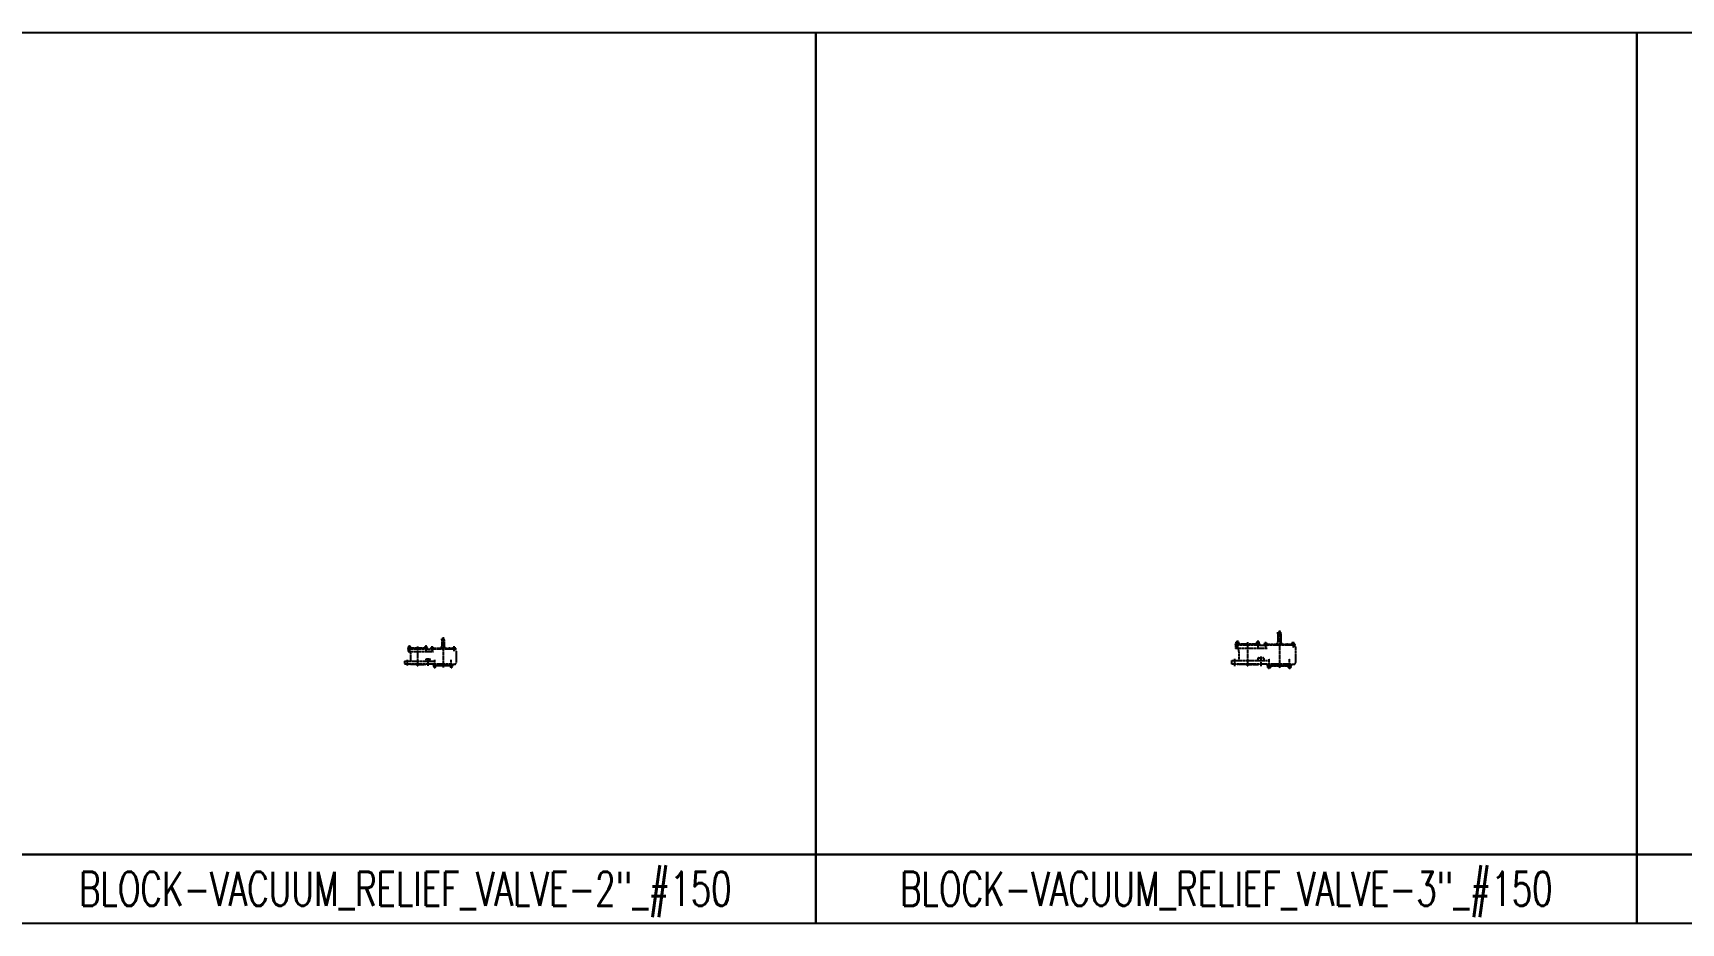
# Model space of a CAD drawing. Header units: millimetres. Extents: x -2091 to 296200, y -2515 to 5200.
# Drawn here: x 190823 to 200458, y 0 to 5200 of the extents above; entities that cross this region are included whole.
import ezdxf
from ezdxf.enums import TextEntityAlignment as Align

# ---------------------------------------------------------------- set-up
doc = ezdxf.new("R2010")
doc.units = ezdxf.units.MM
for name, pattern in [('CENTER2', [1.125, 0.75, -0.125, 0.125, -0.125]), ('CONTINU', [0]), ('PHANTOM2', [1.25, 0.625, -0.125, 0.125, -0.125, 0.125, -0.125])]:
    doc.linetypes.add(name, pattern=pattern)
doc.layers.add('WP', color=6, linetype='Continuous')
doc.styles.add('ROMANS', font='romans.shx')

msp = doc.modelspace()

# ---------------------------------------------------------------- linework, layer by layer
at = {"color": 3, "linetype": 'PHANTOM2'}
for p, q in [((193213.55, 1661.42), (193227.42, 1661.42)), ((193213.55, 1653.93), (193213.55, 1661.42)), ((193213.55, 1653.93), (193213.55, 1617.31)), ((193227.42, 1653.93), (193227.42, 1661.42)), ((193227.42, 1653.93), (193227.42, 1617.31)), ((197856.66, 1634.48), (197856.66, 1640.27)), ((197858.54, 1640.99), (197869.83, 1640.99)), ((197860.07, 1644.01), (197861.02, 1645)), ((197860.07, 1644.01), (197868.29, 1644.01)), ((197860.07, 1644.01), (197860.07, 1640.99)), ((197860.42, 1640.27), (197860.42, 1634.48)), ((197861.02, 1645), (197861.02, 1640.99)), ((197867.35, 1645), (197861.02, 1645)), ((197867.35, 1645), (197861.02, 1645)), ((197867.35, 1645), (197867.35, 1640.99)), ((197868.29, 1644.01), (197867.35, 1645)), ((197867.95, 1640.27), (197867.95, 1634.48)), ((197868.29, 1644.01), (197868.29, 1640.99)), ((197871.71, 1640.27), (197871.71, 1634.48)), ((197976.97, 1640.27), (197976.97, 1634.48)), ((197990.14, 1640.99), (197978.85, 1640.99)), ((197980.39, 1644.01), (197981.33, 1645)), ((197988.61, 1644.01), (197980.39, 1644.01)), ((197980.39, 1644.01), (197980.39, 1640.99)), ((197980.74, 1640.27), (197980.74, 1634.48)), ((197981.33, 1645), (197981.33, 1640.99)), ((197981.33, 1645), (197987.67, 1645)), ((197981.33, 1645), (197987.67, 1645)), ((197988.61, 1644.01), (197987.67, 1645)), ((197987.67, 1645), (197987.67, 1640.99)), ((197988.26, 1640.27), (197988.26, 1634.48)), ((197988.61, 1644.01), (197988.61, 1640.99)), ((197992.02, 1634.48), (197992.02, 1640.27)), ((198101.16, 1699.32), (198118.5, 1699.32)), ((198101.16, 1689.95), (198101.16, 1699.32)), ((198101.16, 1689.95), (198101.16, 1644.18)), ((198118.5, 1689.95), (198118.5, 1699.32)), ((198118.5, 1689.95), (198118.5, 1644.18)), ((193015.95, 1607.54), (193128.24, 1607.54)), ((193015.95, 1600.46), (193015.95, 1607.54)), ((193015.95, 1606.88), (193015.95, 1600.46)), ((193015.95, 1600.46), (193015.95, 1584.42)), ((193128.24, 1600.46), (193015.95, 1600.46)), ((193165.72, 1584.42), (193015.95, 1584.42)), ((193017.95, 1609.55), (193017.95, 1614.18)), ((193017.95, 1609.55), (193029.99, 1609.55)), ((193018.03, 1609.55), (193018.03, 1607.54)), ((193018.03, 1607.54), (193021.96, 1607.54)), ((193029.91, 1607.54), (193018.03, 1607.54)), ((193019.45, 1614.76), (193028.48, 1614.76)), ((193020.68, 1617.17), (193021.44, 1617.97)), ((193020.68, 1617.17), (193027.26, 1617.17)), ((193020.68, 1617.17), (193020.68, 1614.76)), ((193020.96, 1614.18), (193020.96, 1609.55)), ((193021.44, 1617.97), (193021.44, 1614.76)), ((193026.5, 1617.97), (193021.44, 1617.97)), ((193026.5, 1617.97), (193021.44, 1617.97)), ((193021.96, 1607.54), (193023.97, 1609.55)), ((193023.97, 1607.54), (193025.97, 1609.55)), ((193029.91, 1607.54), (193023.97, 1607.54)), ((193026.5, 1617.97), (193026.5, 1614.76)), ((193027.26, 1617.17), (193026.5, 1617.97)), ((193026.98, 1614.18), (193026.98, 1609.55)), ((193027.26, 1617.17), (193027.26, 1614.76)), ((193029.91, 1609.55), (193029.91, 1607.54)), ((193029.99, 1614.18), (193029.99, 1609.55)), ((193033.17, 1537.37), (193031.43, 1576.75)), ((193128.24, 1607.54), (193111, 1607.54)), ((193114.2, 1614.18), (193114.2, 1609.55)), ((193126.24, 1609.55), (193114.2, 1609.55)), ((193114.29, 1609.55), (193114.29, 1607.54)), ((193114.29, 1607.54), (193126.16, 1607.54)), ((193114.29, 1607.54), (193120.22, 1607.54)), ((193124.74, 1614.76), (193115.71, 1614.76)), ((193116.93, 1617.17), (193117.69, 1617.97)), ((193123.51, 1617.17), (193116.93, 1617.17)), ((193116.93, 1617.17), (193116.93, 1614.76)), ((193117.21, 1614.18), (193117.21, 1609.55)), ((193117.69, 1617.97), (193117.69, 1614.76)), ((193117.69, 1617.97), (193122.76, 1617.97)), ((193117.69, 1617.97), (193122.76, 1617.97)), ((193120.22, 1607.54), (193118.22, 1609.55)), ((193122.23, 1607.54), (193120.22, 1609.55)), ((193126.16, 1607.54), (193122.23, 1607.54)), ((193123.51, 1617.17), (193122.76, 1617.97)), ((193122.76, 1617.97), (193122.76, 1614.76)), ((193123.23, 1614.18), (193123.23, 1609.55)), ((193123.23, 1541.91), (193143.28, 1541.91)), ((193123.51, 1617.17), (193123.51, 1614.76)), ((193126.16, 1609.55), (193126.16, 1607.54)), ((193126.24, 1609.55), (193126.24, 1614.18)), ((193128.24, 1600.46), (193128.24, 1607.54)), ((193128.24, 1600.46), (193128.24, 1607.54)), ((193128.24, 1606.88), (193128.24, 1600.46)), ((193128.24, 1600.46), (193153.11, 1600.46)), ((193148.3, 1605.28), (193292.67, 1605.28)), ((193148.3, 1605.28), (193148.3, 1600.46)), ((193152.31, 1605.28), (193148.3, 1605.28)), ((193148.3, 1605.28), (193148.3, 1600.46)), ((193148.3, 1600.46), (193152.31, 1600.46)), ((193292.67, 1600.46), (193148.3, 1600.46)), ((193150.46, 1606.88), (193156.32, 1606.88)), ((193150.46, 1605.28), (193150.46, 1606.88)), ((193154.71, 1605.28), (193150.46, 1605.28)), ((193150.76, 1610.75), (193150.76, 1606.88)), ((193161.87, 1606.88), (193150.76, 1606.88)), ((193160.48, 1611.29), (193152.15, 1611.29)), ((193152.31, 1600.46), (193152.31, 1605.28)), ((193152.31, 1600.46), (193152.31, 1605.28)), ((193153.54, 1610.75), (193153.54, 1606.88)), ((193156.32, 1606.88), (193154.71, 1605.28)), ((193154.71, 1605.28), (193156.32, 1605.28)), ((193157.92, 1606.88), (193156.32, 1605.28)), ((193156.32, 1605.28), (193162.17, 1605.28)), ((193162.17, 1606.88), (193157.92, 1606.88)), ((193159.1, 1610.75), (193159.1, 1606.88)), ((193165.14, 1600.46), (193159.53, 1600.46)), ((193160.33, 1605.28), (193160.33, 1600.46)), ((193160.33, 1605.28), (193160.33, 1600.46)), ((193160.33, 1600.46), (193160.33, 1605.28)), ((193160.33, 1600.46), (193165.14, 1600.46)), ((193160.33, 1600.46), (193165.14, 1600.46)), ((193161.87, 1610.75), (193161.87, 1606.88)), ((193162.17, 1605.28), (193162.17, 1606.88)), ((193259.84, 1605.28), (193255.59, 1605.28)), ((193258.35, 1605.28), (193264.55, 1605.28)), ((193259.84, 1605.28), (193261.45, 1605.28)), ((193261.45, 1605.28), (193267.3, 1605.28)), ((193278.8, 1606.88), (193284.65, 1606.88)), ((193278.8, 1605.28), (193278.8, 1606.88)), ((193283.05, 1605.28), (193278.8, 1605.28)), ((193279.1, 1610.75), (193279.1, 1606.88)), ((193290.21, 1606.88), (193279.1, 1606.88)), ((193288.82, 1611.29), (193280.49, 1611.29)), ((193281.88, 1610.75), (193281.88, 1606.88)), ((193284.65, 1606.88), (193283.05, 1605.28)), ((193283.05, 1605.28), (193284.65, 1605.28)), ((193286.26, 1606.88), (193284.65, 1605.28)), ((193284.65, 1605.28), (193290.51, 1605.28)), ((193290.51, 1606.88), (193286.26, 1606.88)), ((193287.43, 1610.75), (193287.43, 1606.88)), ((193287.86, 1600.46), (193288.66, 1600.46)), ((193292.67, 1605.28), (193288.66, 1605.28)), ((193288.66, 1600.46), (193292.67, 1600.46)), ((193290.21, 1610.75), (193290.21, 1606.88)), ((193290.51, 1605.28), (193290.51, 1606.88)), ((193292.67, 1600.46), (193292.67, 1605.28)), ((193292.67, 1605.28), (193292.67, 1600.46)), ((193296.69, 1592.44), (193296.69, 1519.45)), ((197854.16, 1631.97), (197994.53, 1631.97)), ((197854.16, 1623.12), (197854.16, 1631.97)), ((197854.16, 1631.14), (197854.16, 1623.12)), ((197854.16, 1623.12), (197854.16, 1603.07)), ((197994.53, 1623.12), (197854.16, 1623.12)), ((198041.38, 1603.07), (197854.16, 1603.07)), ((197856.66, 1634.48), (197871.71, 1634.48)), ((197856.76, 1634.48), (197856.76, 1631.97)), ((197856.76, 1631.97), (197861.68, 1631.97)), ((197871.6, 1631.97), (197856.76, 1631.97)), ((197861.68, 1631.97), (197864.18, 1634.48)), ((197864.18, 1631.97), (197866.69, 1634.48)), ((197871.6, 1631.97), (197864.18, 1631.97)), ((197871.6, 1634.48), (197871.6, 1631.97)), ((197875.69, 1544.26), (197873.51, 1593.49)), ((197994.53, 1631.97), (197972.97, 1631.97)), ((197992.02, 1634.48), (197976.97, 1634.48)), ((197977.08, 1634.48), (197977.08, 1631.97)), ((197977.08, 1631.97), (197991.92, 1631.97)), ((197977.08, 1631.97), (197984.5, 1631.97)), ((197984.5, 1631.97), (197981.99, 1634.48)), ((197984.04, 1544.92), (197984.04, 1538.8)), ((197987.01, 1631.97), (197984.5, 1634.48)), ((197991.92, 1631.97), (197987.01, 1631.97)), ((197989.05, 1549.93), (198014.12, 1549.93)), ((197991.92, 1634.48), (197991.92, 1631.97)), ((197994.53, 1623.12), (197994.53, 1631.97)), ((197994.53, 1623.12), (197994.53, 1631.97)), ((197994.53, 1631.14), (197994.53, 1623.12)), ((197994.53, 1623.12), (198025.61, 1623.12)), ((198019.13, 1544.92), (198019.13, 1538.8)), ((198019.59, 1629.14), (198200.06, 1629.14)), ((198019.59, 1629.14), (198019.59, 1623.12)), ((198024.6, 1629.14), (198019.59, 1629.14)), ((198019.59, 1629.14), (198019.59, 1623.12)), ((198019.59, 1623.12), (198024.6, 1623.12)), ((198200.06, 1623.12), (198019.59, 1623.12)), ((198022.3, 1631.14), (198029.62, 1631.14)), ((198022.3, 1629.14), (198022.3, 1631.14)), ((198027.61, 1629.14), (198022.3, 1629.14)), ((198022.67, 1635.98), (198022.67, 1631.14)), ((198036.56, 1631.14), (198022.67, 1631.14)), ((198034.83, 1636.66), (198024.41, 1636.66)), ((198024.6, 1623.12), (198024.6, 1629.14)), ((198024.6, 1623.12), (198024.6, 1629.14)), ((198026.14, 1635.98), (198026.14, 1631.14)), ((198029.62, 1631.14), (198027.61, 1629.14)), ((198027.61, 1629.14), (198029.62, 1629.14)), ((198031.62, 1631.14), (198029.62, 1629.14)), ((198029.62, 1629.14), (198036.94, 1629.14)), ((198036.94, 1631.14), (198031.62, 1631.14)), ((198033.09, 1635.98), (198033.09, 1631.14)), ((198040.65, 1623.12), (198033.63, 1623.12)), ((198034.63, 1629.14), (198034.63, 1623.12)), ((198034.63, 1629.14), (198034.63, 1623.12)), ((198034.63, 1623.12), (198034.63, 1629.14)), ((198034.63, 1623.12), (198040.65, 1623.12)), ((198034.63, 1623.12), (198040.65, 1623.12)), ((198036.56, 1635.98), (198036.56, 1631.14)), ((198036.94, 1629.14), (198036.94, 1631.14)), ((198159.03, 1629.14), (198153.71, 1629.14)), ((198157.15, 1629.14), (198164.91, 1629.14)), ((198159.03, 1629.14), (198161.03, 1629.14)), ((198161.03, 1629.14), (198168.35, 1629.14)), ((198182.72, 1631.14), (198190.04, 1631.14)), ((198182.72, 1629.14), (198182.72, 1631.14)), ((198188.03, 1629.14), (198182.72, 1629.14)), ((198183.09, 1635.98), (198183.09, 1631.14)), ((198196.98, 1631.14), (198183.09, 1631.14)), ((198195.25, 1636.66), (198184.83, 1636.66)), ((198186.57, 1635.98), (198186.57, 1631.14)), ((198190.04, 1631.14), (198188.03, 1629.14)), ((198188.03, 1629.14), (198190.04, 1629.14)), ((198192.04, 1631.14), (198190.04, 1629.14)), ((198190.04, 1629.14), (198197.36, 1629.14)), ((198197.36, 1631.14), (198192.04, 1631.14)), ((198193.51, 1635.98), (198193.51, 1631.14)), ((198194.05, 1623.12), (198195.05, 1623.12)), ((198200.06, 1629.14), (198195.05, 1629.14)), ((198195.05, 1623.12), (198200.06, 1623.12)), ((198196.98, 1635.98), (198196.98, 1631.14)), ((198197.36, 1629.14), (198197.36, 1631.14)), ((198200.06, 1623.12), (198200.06, 1629.14)), ((198200.06, 1629.14), (198200.06, 1623.12)), ((198205.08, 1613.1), (198205.08, 1521.86)), ((192995.9, 1528.99), (192995.9, 1511.43)), ((192995.9, 1528.99), (193165.72, 1528.99)), ((193265.32, 1511.43), (192995.9, 1511.43)), ((193026.06, 1511.43), (193026.06, 1509.82)), ((193072.1, 1509.82), (193026.06, 1509.82)), ((193072.1, 1509.82), (193118.13, 1509.82)), ((193118.13, 1511.43), (193118.13, 1509.82)), ((193119.22, 1537.9), (193119.22, 1533.01)), ((193147.29, 1537.9), (193147.29, 1533.01)), ((193164.34, 1504.35), (193164.34, 1511.43)), ((193276.63, 1504.35), (193164.34, 1504.35)), ((193164.34, 1504.35), (193164.34, 1503.47)), ((193276.63, 1504.35), (193164.34, 1504.35)), ((193164.34, 1503.91), (193168.95, 1503.91)), ((193276.63, 1503.47), (193164.34, 1503.47)), ((193178.38, 1501.46), (193166.34, 1501.46)), ((193166.34, 1496.83), (193166.34, 1501.46)), ((193166.42, 1501.46), (193166.42, 1503.47)), ((193170.35, 1501.46), (193166.42, 1501.46)), ((193176.87, 1496.25), (193167.84, 1496.25)), ((193168.95, 1504.35), (193168.95, 1503.47)), ((193169.07, 1494.24), (193169.07, 1496.25)), ((193169.07, 1494.24), (193169.83, 1493.44)), ((193175.65, 1494.24), (193169.07, 1494.24)), ((193169.35, 1496.83), (193169.35, 1501.46)), ((193169.83, 1493.44), (193169.83, 1496.25)), ((193169.83, 1493.44), (193174.89, 1493.44)), ((193169.83, 1493.44), (193174.89, 1493.44)), ((193172.36, 1503.47), (193170.35, 1501.46)), ((193174.36, 1503.47), (193172.36, 1501.46)), ((193172.36, 1501.46), (193178.29, 1501.46)), ((193174.89, 1493.44), (193174.89, 1496.25)), ((193175.65, 1494.24), (193174.89, 1493.44)), ((193175.37, 1496.83), (193175.37, 1501.46)), ((193175.65, 1494.24), (193175.65, 1496.25)), ((193175.77, 1504.35), (193175.77, 1503.47)), ((193175.77, 1503.91), (193265.2, 1503.91)), ((193178.29, 1501.46), (193178.29, 1503.47)), ((193178.38, 1501.46), (193178.38, 1496.83)), ((193261.79, 1511.43), (193265.32, 1511.43)), ((193274.63, 1501.46), (193262.59, 1501.46)), ((193262.59, 1496.83), (193262.59, 1501.46)), ((193262.68, 1501.46), (193262.68, 1503.47)), ((193266.61, 1501.46), (193262.68, 1501.46)), ((193273.13, 1496.25), (193264.1, 1496.25)), ((193265.2, 1504.35), (193265.2, 1503.47)), ((193271.9, 1511.43), (193265.32, 1511.43)), ((193265.32, 1494.24), (193265.32, 1496.25)), ((193265.32, 1494.24), (193266.08, 1493.44)), ((193271.9, 1494.24), (193265.32, 1494.24)), ((193265.6, 1496.83), (193265.6, 1501.46)), ((193266.08, 1493.44), (193266.08, 1496.25)), ((193266.08, 1493.44), (193271.15, 1493.44)), ((193266.08, 1493.44), (193271.15, 1493.44)), ((193268.61, 1503.47), (193266.61, 1501.46)), ((193270.62, 1503.47), (193268.61, 1501.46)), ((193268.61, 1501.46), (193274.55, 1501.46)), ((193271.15, 1493.44), (193271.15, 1496.25)), ((193271.9, 1494.24), (193271.15, 1493.44)), ((193271.62, 1496.83), (193271.62, 1501.46)), ((193271.9, 1511.43), (193288.66, 1511.43)), ((193271.9, 1494.24), (193271.9, 1496.25)), ((193272.02, 1504.35), (193272.02, 1503.47)), ((193272.02, 1503.91), (193276.63, 1503.91)), ((193274.55, 1501.46), (193274.55, 1503.47)), ((193274.63, 1501.46), (193274.63, 1496.83)), ((193276.63, 1504.35), (193276.63, 1511.43)), ((193276.63, 1504.35), (193276.63, 1503.47)), ((197829.09, 1533.79), (197829.09, 1511.83)), ((197829.09, 1533.79), (198041.38, 1533.79)), ((198165.88, 1511.83), (197829.09, 1511.83)), ((197860.84, 1511.83), (197860.84, 1509.82)), ((197924.34, 1509.82), (197860.84, 1509.82)), ((197924.34, 1509.82), (197987.84, 1509.82)), ((197987.84, 1511.83), (197987.84, 1509.82)), ((198039.64, 1502.98), (198039.64, 1511.83)), ((198180.01, 1502.98), (198039.64, 1502.98)), ((198039.64, 1502.98), (198039.64, 1501.88)), ((198180.01, 1502.98), (198039.64, 1502.98)), ((198039.64, 1502.43), (198045.41, 1502.43)), ((198180.01, 1501.88), (198039.64, 1501.88)), ((198057.2, 1499.37), (198042.14, 1499.37)), ((198042.14, 1493.58), (198042.14, 1499.37)), ((198042.25, 1499.37), (198042.25, 1501.88)), ((198047.16, 1499.37), (198042.25, 1499.37)), ((198055.31, 1492.86), (198044.03, 1492.86)), ((198045.41, 1502.98), (198045.41, 1501.88)), ((198045.56, 1490.34), (198045.56, 1492.86)), ((198045.56, 1490.34), (198046.5, 1489.35)), ((198053.78, 1490.34), (198045.56, 1490.34)), ((198045.91, 1493.58), (198045.91, 1499.37)), ((198046.5, 1489.35), (198046.5, 1492.86)), ((198046.5, 1489.35), (198052.84, 1489.35)), ((198046.5, 1489.35), (198052.84, 1489.35)), ((198049.67, 1501.88), (198047.16, 1499.37)), ((198052.18, 1501.88), (198049.67, 1499.37)), ((198049.67, 1499.37), (198057.09, 1499.37)), ((198052.84, 1489.35), (198052.84, 1492.86)), ((198053.78, 1490.34), (198052.84, 1489.35)), ((198053.43, 1493.58), (198053.43, 1499.37)), ((198053.78, 1490.34), (198053.78, 1492.86)), ((198053.93, 1502.98), (198053.93, 1501.88)), ((198053.93, 1502.43), (198165.72, 1502.43)), ((198057.09, 1499.37), (198057.09, 1501.88)), ((198057.2, 1499.37), (198057.2, 1493.58)), ((198161.46, 1511.83), (198165.88, 1511.83)), ((198177.51, 1499.37), (198162.46, 1499.37)), ((198162.46, 1493.58), (198162.46, 1499.37)), ((198162.57, 1499.37), (198162.57, 1501.88)), ((198167.48, 1499.37), (198162.57, 1499.37)), ((198175.63, 1492.86), (198164.34, 1492.86)), ((198165.72, 1502.98), (198165.72, 1501.88)), ((198174.1, 1511.83), (198165.88, 1511.83)), ((198165.88, 1490.34), (198165.88, 1492.86)), ((198165.88, 1490.34), (198166.82, 1489.35)), ((198174.1, 1490.34), (198165.88, 1490.34)), ((198166.22, 1493.58), (198166.22, 1499.37)), ((198166.82, 1489.35), (198166.82, 1492.86)), ((198166.82, 1489.35), (198173.15, 1489.35)), ((198166.82, 1489.35), (198173.15, 1489.35)), ((198169.99, 1501.88), (198167.48, 1499.37)), ((198172.49, 1501.88), (198169.99, 1499.37)), ((198169.99, 1499.37), (198177.41, 1499.37)), ((198173.15, 1489.35), (198173.15, 1492.86)), ((198174.1, 1490.34), (198173.15, 1489.35)), ((198173.75, 1493.58), (198173.75, 1499.37)), ((198174.1, 1511.83), (198195.05, 1511.83)), ((198174.1, 1490.34), (198174.1, 1492.86)), ((198174.25, 1502.98), (198174.25, 1501.88)), ((198174.25, 1502.43), (198180.01, 1502.43)), ((198177.41, 1499.37), (198177.41, 1501.88)), ((198177.51, 1499.37), (198177.51, 1493.58)), ((198180.01, 1502.98), (198180.01, 1511.83)), ((198180.01, 1502.98), (198180.01, 1501.88))]:
    msp.add_line(p, q, dxfattribs=at)
at = {"color": 1, "linetype": 'CENTER2'}
for p, q in [((193220.49, 1669.38), (193220.49, 1493.75)), ((197864.18, 1649.88), (197864.18, 1608.22)), ((197924.34, 1641.69), (197924.34, 1509.82)), ((197984.5, 1649.88), (197984.5, 1608.22)), ((198029.62, 1641.69), (198029.62, 1609.99)), ((198109.83, 1709.27), (198109.83, 1489.73)), ((193023.97, 1621.87), (193023.97, 1588.54)), ((193072.1, 1615.31), (193072.1, 1509.82)), ((193120.22, 1621.87), (193120.22, 1588.54)), ((193132.42, 1546.88), (193132.42, 1502.77)), ((193156.32, 1615.31), (193156.32, 1589.95)), ((193156.32, 1596.05), (193156.32, 1610.4)), ((193156.32, 1605.14), (193156.32, 1587.93)), ((193284.65, 1612.17), (193284.65, 1589.95)), ((193284.65, 1596.05), (193284.65, 1610.4)), ((193284.65, 1605.14), (193284.65, 1587.93)), ((197848.14, 1544.17), (197848.14, 1501)), ((198000.54, 1556.15), (198000.54, 1501)), ((198029.62, 1617.6), (198029.62, 1635.54)), ((198029.62, 1628.97), (198029.62, 1607.46)), ((198049.67, 1493.02), (198049.67, 1545.39)), ((198169.99, 1493.02), (198169.99, 1545.39)), ((198190.04, 1637.76), (198190.04, 1609.99)), ((198190.04, 1617.6), (198190.04, 1635.54)), ((198190.04, 1628.97), (198190.04, 1607.46)), ((193011.77, 1537.3), (193011.77, 1502.77)), ((193172.36, 1496.38), (193172.36, 1538.28)), ((193268.61, 1496.38), (193268.61, 1538.28)), ((193268.61, 1515.14), (193268.61, 1508.46)), ((198169.99, 1516.47), (198169.99, 1508.11))]:
    msp.add_line(p, q, dxfattribs=at)
at = {"color": 3, "linetype": 'PHANTOM2'}
for points in [[(193152.31, 1605.28), (193148.3, 1605.28), (193148.3, 1600.46), (193152.31, 1600.46)], [(198024.6, 1629.14), (198019.59, 1629.14), (198019.59, 1623.12), (198024.6, 1623.12)]]:
    msp.add_lwpolyline(points, close=True, dxfattribs=at)
for centre, radius, start, end in [((197858.54, 1638.19), 2.8, 47.754494, 132.245506), ((197864.18, 1630.89), 10.1, 68.134543, 111.865457), ((197869.83, 1638.19), 2.8, 47.754494, 132.245506), ((197978.85, 1638.19), 2.8, 47.754494, 132.245506), ((197984.5, 1630.89), 10.1, 68.134543, 111.865457), ((197990.14, 1638.19), 2.8, 47.754494, 132.245506), ((198086.12, 1644.18), 15.04, 270, 0), ((198133.54, 1644.18), 15.04, 180, 270), ((193019.45, 1612.52), 2.24, 47.754494, 132.245506), ((193023.97, 1606.68), 8.08, 68.134543, 111.865457), ((193023.42, 1576.4), 8.02, 2.533559, 90), ((193028.48, 1612.52), 2.24, 47.754494, 132.245506), ((193115.71, 1612.52), 2.24, 47.754494, 132.245506), ((193120.22, 1606.68), 8.08, 68.134543, 111.865457), ((193123.23, 1537.9), 4.01, 90, 180), ((193124.74, 1612.52), 2.24, 47.754494, 132.245506), ((193143.28, 1537.9), 4.01, 0, 90), ((193152.15, 1609.25), 2.04, 47.116714, 132.883286), ((193156.32, 1603.94), 7.35, 67.780692, 112.219308), ((193160.48, 1609.25), 2.04, 47.116714, 132.883286), ((193201.52, 1617.31), 12.03, 270, 0), ((193239.46, 1617.31), 12.03, 180, 270), ((193280.49, 1609.25), 2.04, 47.116714, 132.883286), ((193284.65, 1603.94), 7.35, 67.780692, 112.219308), ((193288.82, 1609.25), 2.04, 47.116714, 132.883286), ((193288.66, 1592.44), 8.02, 0, 90), ((197863.49, 1593.04), 10.03, 2.533559, 90), ((197865.67, 1543.81), 10.03, 270, 2.533559), ((197989.05, 1544.92), 5.01, 90, 180), ((198014.12, 1544.92), 5.01, 0, 90), ((198024.41, 1634.11), 2.55, 47.116714, 132.883286), ((198029.62, 1627.47), 9.18, 67.780692, 112.219308), ((198034.83, 1634.11), 2.55, 47.116714, 132.883286), ((198184.83, 1634.11), 2.55, 47.116714, 132.883286), ((198190.04, 1627.47), 9.18, 67.780692, 112.219308), ((198195.25, 1634.11), 2.55, 47.116714, 132.883286), ((198195.05, 1613.1), 10.03, 0, 90), ((193025.16, 1537.02), 8.02, 270, 2.533559), ((193115.21, 1533.01), 4.01, 270, 0), ((193151.3, 1533.01), 4.01, 180, 270), ((193167.84, 1498.49), 2.24, 227.754494, 312.245506), ((193172.36, 1504.33), 8.08, 248.134543, 291.865457), ((193176.87, 1498.49), 2.24, 227.754494, 312.245506), ((193264.1, 1498.49), 2.24, 227.754494, 312.245506), ((193268.61, 1504.33), 8.08, 248.134543, 291.865457), ((193273.13, 1498.49), 2.24, 227.754494, 312.245506), ((193288.66, 1519.45), 8.02, 270, 0), ((197979.03, 1538.8), 5.01, 270, 0), ((198024.15, 1538.8), 5.01, 180, 270), ((198044.03, 1495.65), 2.8, 227.754494, 312.245506), ((198049.67, 1502.96), 10.1, 248.134543, 291.865457), ((198055.31, 1495.65), 2.8, 227.754494, 312.245506), ((198164.34, 1495.65), 2.8, 227.754494, 312.245506), ((198169.99, 1502.96), 10.1, 248.134543, 291.865457), ((198175.63, 1495.65), 2.8, 227.754494, 312.245506), ((198195.05, 1521.86), 10.03, 270, 0)]:
    msp.add_arc(centre, radius, start, end, dxfattribs=at)
at = {"layer": 'WP', "ltscale": 0.5}
for points in [[(190600, 400), (195400, 400), (195400, 5200), (190600, 5200)], [(195400, 400), (200200, 400), (200200, 5200), (195400, 5200)], [(200200, 400), (205000, 400), (205000, 5200), (200200, 5200)]]:
    msp.add_lwpolyline(points, close=True, dxfattribs=at)
at = {"layer": 'WP', "linetype": 'CONTINU', "ltscale": 0.5}
for points in [[(190600, 0), (195400, 0), (195400, 400), (190600, 400)], [(195400, 0), (200200, 0), (200200, 400), (195400, 400)], [(200200, 0), (205000, 0), (205000, 400), (200200, 400)]]:
    msp.add_lwpolyline(points, close=True, dxfattribs=at)
at = {"layer": 'WP', "ltscale": 0.5}
for centre in [(193072.1, 1505.32), (197924.34, 1505.32)]:
    msp.add_circle(centre, 2.35, dxfattribs=at)

# ---------------------------------------------------------------- texts
at = {"layer": 'WP', "color": 7, "linetype": 'CONTINU', "lineweight": 53, "ltscale": 0.5, "style": 'ROMANS', "width": 0.7}
for s, p in [('BLOCK-VACUUM_RELIEF_VALVE-2"_#150', (193000, 200)), ('BLOCK-VACUUM_RELIEF_VALVE-3"_#150', (197800, 200))]:
    msp.add_text(s, height=200, dxfattribs=at).set_placement(p, align=Align.MIDDLE_CENTER)

doc.saveas('drawing.dxf')
